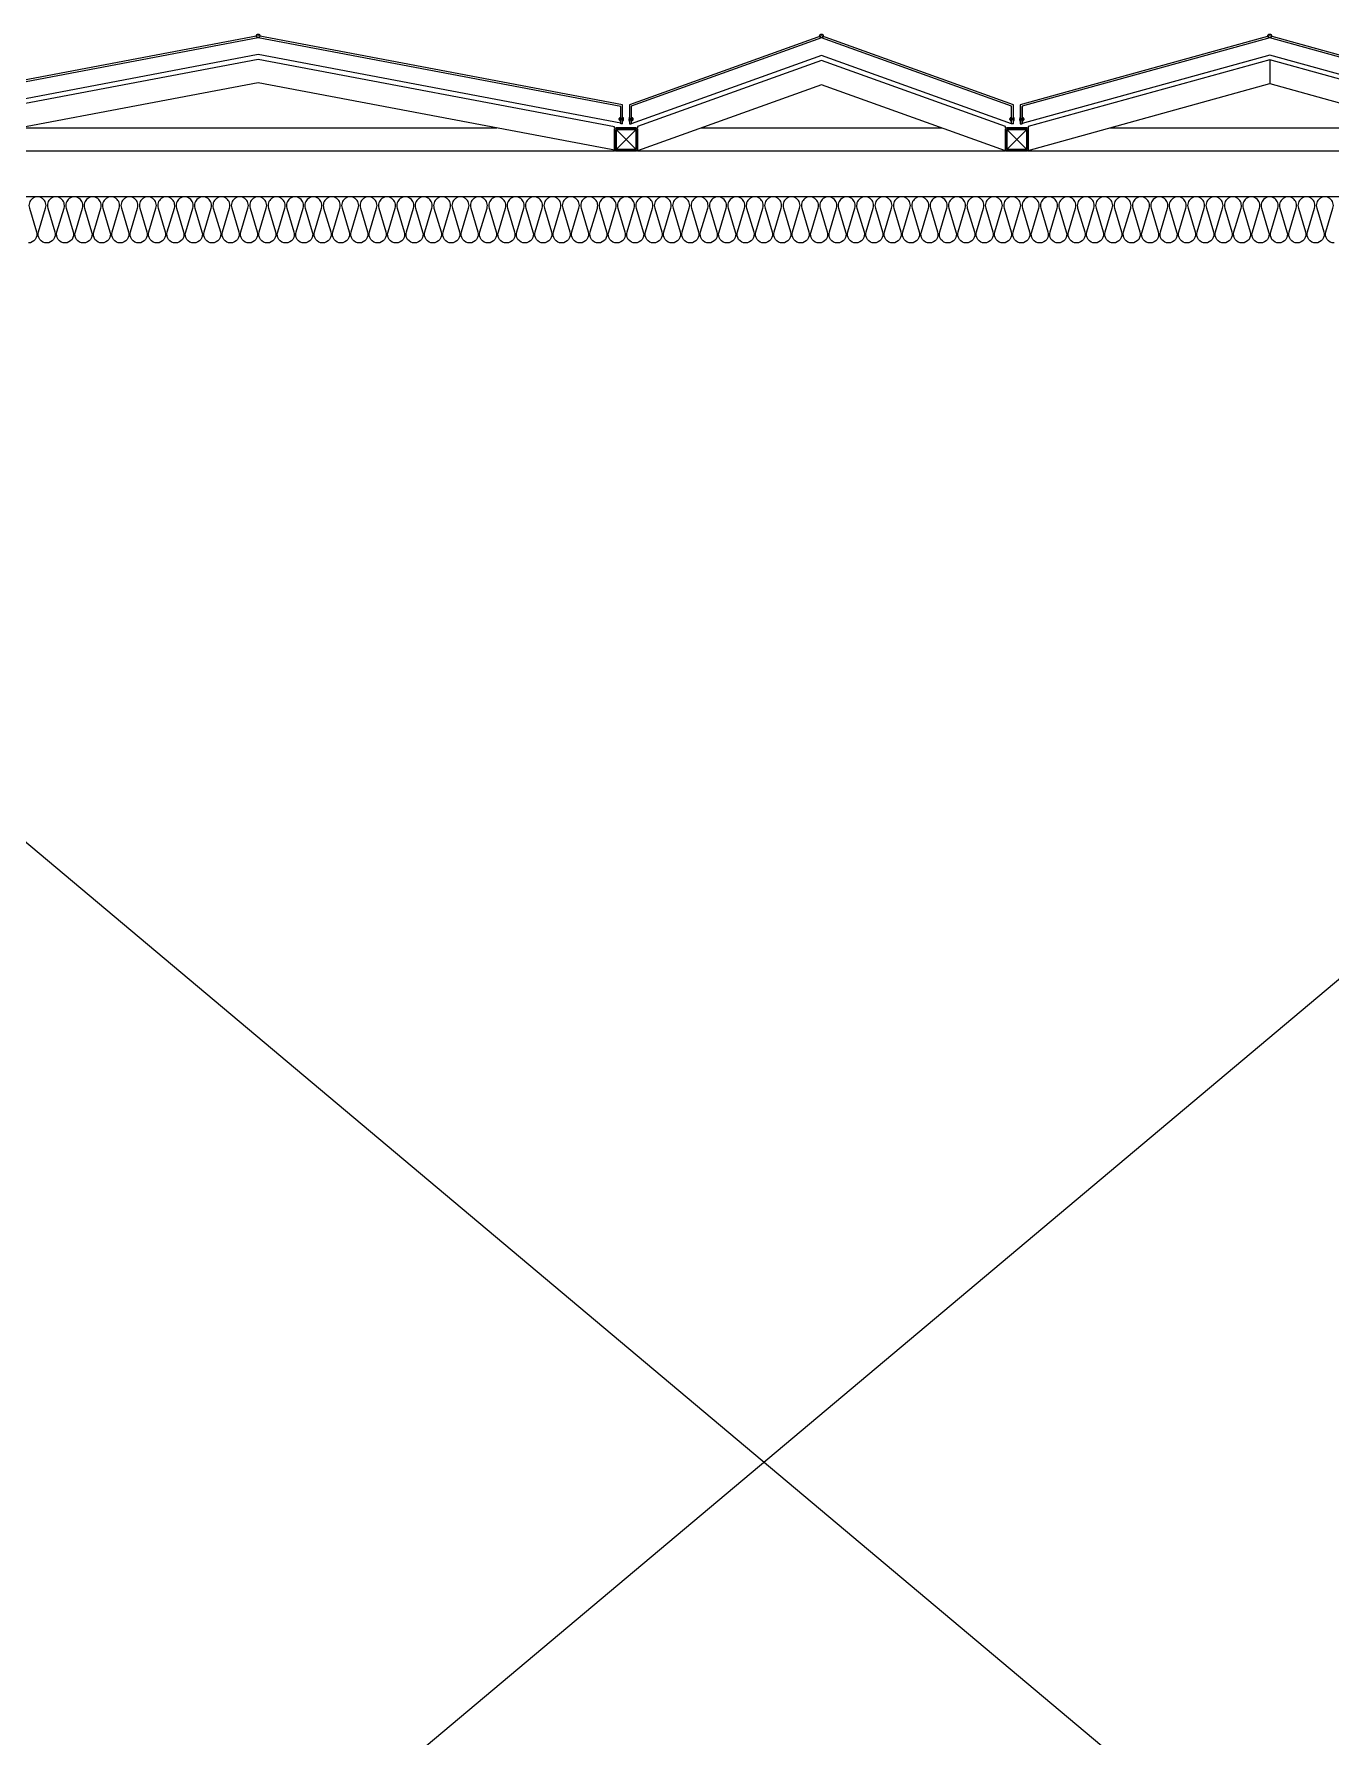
# Model space of a CAD drawing. Header units: millimetres. Extents: x 49154 to 181784, y 28275 to 149577.
# Drawn here: x 172166 to 174987, y 145757 to 149459 of the extents above; entities that cross this region are included whole.
import ezdxf

# ---------------------------------------------------------------- set-up
doc = ezdxf.new("R2010")
doc.units = ezdxf.units.MM
doc.header["$LTSCALE"] = 300
doc.linetypes.add('HID', pattern=[2.8, 1.8, -1])
for name, color, linetype in [('6FIN', 6, 'Continuous'), ('A-OPEN', 1, 'Continuous'), ('A-하지철물', 55, 'Continuous'), ('alucobond', 4, 'Continuous'), ('ISL', 251, 'Continuous'), ('mold', 4, 'Continuous'), ('SHEET', 6, 'Continuous')]:
    doc.layers.add(name, color=color, linetype=linetype)

# ---------------------------------------------------------------- blocks, each defined once
blk = doc.blocks.new('EX-1600')
at = {"layer": '6FIN', "elevation": 0}
for points in [[(3.2, 204.1), (46.8, 204.1, 0.414214), (50, 207.3), (50, 250.9, 0.414214), (46.8, 254.1), (3.2, 254.1, 0.414214), (0, 250.9), (0, 207.3, 0.414214)], [(1646.8, 204.1), (1603.2, 204.1, -0.414214), (1600, 207.3), (1600, 250.9, -0.414214), (1603.2, 254.1), (1646.8, 254.1, -0.414214), (1650, 250.9), (1650, 207.3, -0.414214)]]:
    blk.add_lwpolyline(points, format="xyb", close=True, dxfattribs=at)
at = {"layer": 'A-하지철물'}
for p, q in [((1600, 254.1), (50, 254.1)), ((1344, 204.1), (306, 204.1))]:
    blk.add_line(p, q, dxfattribs=at)
at = {"layer": 'A-하지철물', "elevation": 0}
for points in [[(41.9, 254.1), (825, 105.8), (1608.1, 254.1)], [(50, 204.1), (50, 201.6), (825, 55), (1600, 201.6), (1600, 204.1)]]:
    blk.add_lwpolyline(points, dxfattribs=at)
at = {"layer": 'A-하지철물'}
blk.add_circle((825, 4.1), 4.07, dxfattribs=at)
at = {"layer": 'alucobond', "color": 251, "linetype": 'HID', "ltscale": 10}
for p, q in [((31.5, 182.4), (31.5, 187.8)), ((31.5, 186.6), (39.5, 186.6)), ((32, 189.3), (32.5, 189.3)), ((32.5, 180.9), (32.5, 189.3)), ((38, 182.7), (38, 187.4)), ((39.5, 182.7), (39.5, 187.4)), ((1610.5, 182.7), (1610.5, 187.4)), ((1618.5, 186.6), (1610.5, 186.6)), ((1612, 182.7), (1612, 187.4)), ((1617.5, 180.9), (1617.5, 189.3)), ((1618, 189.3), (1617.5, 189.3)), ((1618.5, 182.4), (1618.5, 187.8)), ((30.2, 185.1), (41.5, 185.1)), ((31.5, 183.6), (39.5, 183.6)), ((32, 180.9), (32.5, 180.9)), ((1619.8, 185.1), (1608.5, 185.1)), ((1618.5, 183.6), (1610.5, 183.6)), ((1618, 180.9), (1617.5, 180.9))]:
    blk.add_line(p, q, dxfattribs=at)
at = {"layer": 'alucobond'}
for p, q in [((32.5, 195.1), (36.5, 195.1)), ((1617.5, 195.1), (1613.5, 195.1))]:
    blk.add_line(p, q, dxfattribs=at)
at = {"layer": 'alucobond', "color": 251, "linetype": 'HID', "ltscale": 10}
for points in [[(32, 189.3), (31.5, 187.8)], [(32, 180.9), (31.5, 182.4)]]:
    blk.add_lwpolyline(points, dxfattribs=at)
at = {"layer": 'alucobond', "elevation": 0}
for points in [[(32.5, 195.1), (32.5, 154.1), (825, 4.1), (1617.5, 154.1), (1617.5, 195.1)], [(36.5, 195.1), (36.5, 157.4), (825, 8.1), (1613.5, 157.4), (1613.5, 195.1)]]:
    blk.add_lwpolyline(points, dxfattribs=at)
at = {"layer": 'alucobond', "color": 251, "linetype": 'HID', "ltscale": 10, "elevation": 0}
for points in [[(36.5, 194), (825, 44.8), (1613.5, 194)], [(1618, 189.3), (1618.5, 187.8)], [(1618, 180.9), (1618.5, 182.4)]]:
    blk.add_lwpolyline(points, dxfattribs=at)
at = {"layer": 'alucobond', "color": 251, "linetype": 'HID', "ltscale": 10}
blk.add_lwpolyline([(39.5, 186.6, -0.666667), (39.5, 183.6, -1.5)], format="xyb", dxfattribs=at)
at = {"layer": 'alucobond', "color": 251, "linetype": 'HID', "ltscale": 10, "elevation": 0}
blk.add_lwpolyline([(1610.5, 186.6, 0.666667), (1610.5, 183.6, 1.5)], format="xyb", dxfattribs=at)
at = {"layer": 'alucobond', "color": 251, "linetype": 'HID', "ltscale": 10}
for centre, start, end in [((38.7, 187.4), 0, 180), ((1611.3, 187.4), 0, 180), ((38.7, 182.7), 180, 0), ((1611.3, 182.7), 180, 0)]:
    blk.add_arc(centre, 0.75, start, end, dxfattribs=at)
at = {"layer": 'mold', "color": 4}
blk.add_lwpolyline([(25, 204.1), (25, 202.6)], dxfattribs=at)
at = {"layer": 'mold', "color": 4, "elevation": 0}
blk.add_lwpolyline([(1625, 204.1), (1625, 202.6)], dxfattribs=at)
at = {"layer": 'SHEET', "color": 8}
for p, q in [((46.8, 250.9), (3.2, 207.3)), ((3.2, 250.9), (46.8, 207.3)), ((1603.2, 250.9), (1646.8, 207.3)), ((1646.8, 250.9), (1603.2, 207.3))]:
    blk.add_line(p, q, dxfattribs=at)
at = {"layer": 'SHEET', "color": 8, "elevation": 0}
for points in [[(3.2, 207.3), (46.8, 207.3), (46.8, 250.9), (3.2, 250.9)], [(1646.8, 207.3), (1603.2, 207.3), (1603.2, 250.9), (1646.8, 250.9)]]:
    blk.add_lwpolyline(points, close=True, dxfattribs=at)
blk = doc.blocks.new('EX-850-1')
at = {"layer": '6FIN', "elevation": 0}
for points in [[(3.2, 204.1), (46.8, 204.1, 0.414214), (50, 207.3), (50, 250.9, 0.414214), (46.8, 254.1), (3.2, 254.1, 0.414214), (0, 250.9), (0, 207.3, 0.414214)], [(896.8, 204.1), (853.2, 204.1, -0.414214), (850, 207.3), (850, 250.9, -0.414214), (853.2, 254.1), (896.8, 254.1, -0.414214), (900, 250.9), (900, 207.3, -0.414214)]]:
    blk.add_lwpolyline(points, format="xyb", close=True, dxfattribs=at)
at = {"layer": 'A-하지철물'}
for p, q in [((850, 254.1), (50, 254.1)), ((710.9, 204.1), (189.1, 204.1))]:
    blk.add_line(p, q, dxfattribs=at)
at = {"layer": 'A-하지철물', "elevation": 0}
for points in [[(49.9, 254.1), (450, 110.3), (850.1, 254.1)], [(50, 204.1), (50, 200.9), (450, 57.2), (850, 200.9), (850, 204.1)]]:
    blk.add_lwpolyline(points, dxfattribs=at)
at = {"layer": 'A-하지철물'}
blk.add_circle((450, 4.1), 4.07, dxfattribs=at)
at = {"layer": 'alucobond', "color": 251, "linetype": 'HID', "ltscale": 10}
for p, q in [((31.5, 182.4), (31.5, 187.8)), ((31.5, 186.6), (39.5, 186.6)), ((32, 189.3), (32.5, 189.3)), ((32.5, 180.9), (32.5, 189.3)), ((38, 182.7), (38, 187.4)), ((39.5, 182.7), (39.5, 187.4)), ((860.5, 182.7), (860.5, 187.4)), ((868.5, 186.6), (860.5, 186.6)), ((862, 182.7), (862, 187.4)), ((867.5, 180.9), (867.5, 189.3)), ((868, 189.3), (867.5, 189.3)), ((868.5, 182.4), (868.5, 187.8)), ((30.2, 185.1), (41.5, 185.1)), ((31.5, 183.6), (39.5, 183.6)), ((32, 180.9), (32.5, 180.9)), ((869.8, 185.1), (858.5, 185.1)), ((868.5, 183.6), (860.5, 183.6)), ((868, 180.9), (867.5, 180.9))]:
    blk.add_line(p, q, dxfattribs=at)
at = {"layer": 'alucobond'}
for p, q in [((32.5, 195.1), (36.5, 195.1)), ((867.5, 195.1), (863.5, 195.1))]:
    blk.add_line(p, q, dxfattribs=at)
at = {"layer": 'alucobond', "color": 251, "linetype": 'HID', "ltscale": 10}
for points in [[(32, 189.3), (31.5, 187.8)], [(868, 189.3), (868.5, 187.8)], [(32, 180.9), (31.5, 182.4)], [(868, 180.9), (868.5, 182.4)]]:
    blk.add_lwpolyline(points, dxfattribs=at)
at = {"layer": 'alucobond', "elevation": 0}
for points in [[(32.5, 195.1), (32.5, 154.1), (450, 4.1), (867.5, 154.1), (867.5, 195.1)], [(36.5, 195.1), (36.5, 156.9), (450, 8.3), (863.5, 156.9), (863.5, 195.1)]]:
    blk.add_lwpolyline(points, dxfattribs=at)
at = {"layer": 'alucobond', "color": 251, "linetype": 'HID', "ltscale": 10, "elevation": 0}
blk.add_lwpolyline([(36.5, 195.1), (450, 46.6), (863.5, 195.1)], dxfattribs=at)
at = {"layer": 'alucobond', "color": 251, "linetype": 'HID', "ltscale": 10}
for points in [[(39.5, 186.6, -0.666667), (39.5, 183.6, -1.5)], [(860.5, 186.6, 0.666667), (860.5, 183.6, 1.5)]]:
    blk.add_lwpolyline(points, format="xyb", dxfattribs=at)
for centre, start, end in [((38.7, 187.4), 0, 180), ((861.3, 187.4), 0, 180), ((38.7, 182.7), 180, 0), ((861.3, 182.7), 180, 0)]:
    blk.add_arc(centre, 0.75, start, end, dxfattribs=at)
at = {"layer": 'mold', "color": 4}
for points in [[(25, 204.1), (25, 202.6)], [(875, 204.1), (875, 202.6)]]:
    blk.add_lwpolyline(points, dxfattribs=at)
at = {"layer": 'SHEET', "color": 8}
for p, q in [((46.8, 250.9), (3.2, 207.3)), ((3.2, 250.9), (46.8, 207.3)), ((853.2, 250.9), (896.8, 207.3)), ((896.8, 250.9), (853.2, 207.3))]:
    blk.add_line(p, q, dxfattribs=at)
at = {"layer": 'SHEET', "color": 8, "elevation": 0}
for points in [[(3.2, 207.3), (46.8, 207.3), (46.8, 250.9), (3.2, 250.9)], [(896.8, 207.3), (853.2, 207.3), (853.2, 250.9), (896.8, 250.9)]]:
    blk.add_lwpolyline(points, close=True, dxfattribs=at)
blk = doc.blocks.new('EX-1100')
at = {"layer": '6FIN', "elevation": 0}
for points in [[(3.2, 204.1), (46.8, 204.1, 0.414214), (50, 207.3), (50, 250.9, 0.414214), (46.8, 254.1), (3.2, 254.1, 0.414214), (0, 250.9), (0, 207.3, 0.414214)], [(1146.8, 204.1), (1103.2, 204.1, -0.414214), (1100, 207.3), (1100, 250.9, -0.414214), (1103.2, 254.1), (1146.8, 254.1, -0.414214), (1150, 250.9), (1150, 207.3, -0.414214)]]:
    blk.add_lwpolyline(points, format="xyb", close=True, dxfattribs=at)
at = {"layer": 'A-하지철물'}
for p, q in [((1100, 254.1), (50, 254.1)), ((923.1, 204.1), (226.9, 204.1)), ((575, 55.9), (575, 107.8))]:
    blk.add_line(p, q, dxfattribs=at)
at = {"layer": 'A-하지철물', "elevation": 0}
blk.add_lwpolyline([(1100, 201.1), (1100, 253), (575, 107.8), (50, 253), (50, 201.1), (575, 55.9)], close=True, dxfattribs=at)
at = {"layer": 'A-하지철물'}
blk.add_circle((575, 4.1), 4.07, dxfattribs=at)
at = {"layer": 'alucobond', "color": 251, "linetype": 'HID', "ltscale": 10}
for p, q in [((31.5, 182.4), (31.5, 187.8)), ((31.5, 186.6), (39.5, 186.6)), ((32, 189.3), (32.5, 189.3)), ((32.5, 180.9), (32.5, 189.3)), ((38, 182.7), (38, 187.4)), ((39.5, 182.7), (39.5, 187.4)), ((1110.5, 182.7), (1110.5, 187.4)), ((1118.5, 186.6), (1110.5, 186.6)), ((1112, 182.7), (1112, 187.4)), ((1117.5, 180.9), (1117.5, 189.3)), ((1118, 189.3), (1117.5, 189.3)), ((1118.5, 182.4), (1118.5, 187.8)), ((30.2, 185.1), (41.5, 185.1)), ((31.5, 183.6), (39.5, 183.6)), ((32, 180.9), (32.5, 180.9)), ((1119.8, 185.1), (1108.5, 185.1)), ((1118.5, 183.6), (1110.5, 183.6)), ((1118, 180.9), (1117.5, 180.9))]:
    blk.add_line(p, q, dxfattribs=at)
at = {"layer": 'alucobond'}
for p, q in [((32.5, 195.1), (36.5, 195.1)), ((1117.5, 195.1), (1113.5, 195.1))]:
    blk.add_line(p, q, dxfattribs=at)
at = {"layer": 'alucobond', "color": 251, "linetype": 'HID', "ltscale": 10, "elevation": 0}
for points in [[(32, 189.3), (31.5, 187.8)], [(36.5, 194.5), (575, 45.6), (1113.5, 194.5)], [(1118, 189.3), (1118.5, 187.8)], [(32, 180.9), (31.5, 182.4)], [(1118, 180.9), (1118.5, 182.4)]]:
    blk.add_lwpolyline(points, dxfattribs=at)
at = {"layer": 'alucobond', "elevation": 0}
for points in [[(32.5, 195.1), (32.5, 154.1), (575, 4.1), (1117.5, 154.1), (1117.5, 195.1)], [(36.5, 195.1), (36.5, 157.1), (575, 8.2), (1113.5, 157.1), (1113.5, 195.1)], [(1113.5, 195.1), (1113.5, 157.2)]]:
    blk.add_lwpolyline(points, dxfattribs=at)
at = {"layer": 'alucobond', "color": 251, "linetype": 'HID', "ltscale": 10, "elevation": 0}
for points in [[(39.5, 186.6, -0.666667), (39.5, 183.6, -1.5)], [(1110.5, 186.6, 0.666667), (1110.5, 183.6, 1.5)]]:
    blk.add_lwpolyline(points, format="xyb", dxfattribs=at)
at = {"layer": 'alucobond', "color": 251, "linetype": 'HID', "ltscale": 10}
for centre, start, end in [((38.7, 187.4), 0, 180), ((1111.3, 187.4), 0, 180), ((38.7, 182.7), 180, 0), ((1111.3, 182.7), 180, 0)]:
    blk.add_arc(centre, 0.75, start, end, dxfattribs=at)
at = {"layer": 'mold', "color": 4, "elevation": 0}
for points in [[(25, 204.1), (25, 202.6)], [(1125, 204.1), (1125, 202.6)]]:
    blk.add_lwpolyline(points, dxfattribs=at)
at = {"layer": 'SHEET', "color": 8}
for p, q in [((46.8, 250.9), (3.2, 207.3)), ((3.2, 250.9), (46.8, 207.3)), ((1103.2, 250.9), (1146.8, 207.3)), ((1146.8, 250.9), (1103.2, 207.3))]:
    blk.add_line(p, q, dxfattribs=at)
at = {"layer": 'SHEET', "color": 8, "elevation": 0}
for points in [[(3.2, 207.3), (46.8, 207.3), (46.8, 250.9), (3.2, 250.9)], [(1146.8, 207.3), (1103.2, 207.3), (1103.2, 250.9), (1146.8, 250.9)]]:
    blk.add_lwpolyline(points, close=True, dxfattribs=at)

msp = doc.modelspace()

# ---------------------------------------------------------------- linework, layer by layer
at = {"layer": 'A-OPEN'}
for p, q in [((170953.6, 144005), (176553.6, 148705)), ((170953.6, 148705), (176553.6, 144005))]:
    msp.add_line(p, q, dxfattribs=at)
at = {"layer": 'ISL', "elevation": 0}
msp.add_lwpolyline([(177453.6, 136785), (177453.6, 149105), (169928.6, 149105)], dxfattribs=at)
msp.add_lwpolyline([(174993.6, 149005, -0.509267), (174975.9, 149029.3), (174991.2, 149080.8, 1.372593), (174955.9, 149080.8), (174971.2, 149029.3, -0.509267), (174953.6, 149005, -0.509267), (174935.9, 149029.3), (174951.2, 149080.8, 1.372593), (174915.9, 149080.8), (174931.2, 149029.3, -0.509267), (174913.6, 149005, -0.509267), (174895.9, 149029.3), (174911.2, 149080.8, 1.372593), (174875.9, 149080.8), (174891.2, 149029.3, -0.509267), (174873.6, 149005, -0.509267), (174855.9, 149029.3), (174871.2, 149080.8, 1.372593), (174835.9, 149080.8), (174851.2, 149029.3, -0.509267), (174833.6, 149005, -0.509267), (174815.9, 149029.3), (174831.2, 149080.8, 1.372593), (174795.9, 149080.8), (174811.2, 149029.3, -0.509267), (174793.6, 149005, -0.509267), (174775.9, 149029.3), (174791.2, 149080.8, 1.372593), (174755.9, 149080.8), (174771.2, 149029.3, -0.509267), (174753.6, 149005, -0.509267), (174735.9, 149029.3), (174751.2, 149080.8, 1.372593), (174715.9, 149080.8), (174731.2, 149029.3, -0.509267), (174713.6, 149005, -0.509267), (174695.9, 149029.3), (174711.2, 149080.8, 1.372593), (174675.9, 149080.8), (174691.2, 149029.3, -0.509267), (174673.6, 149005, -0.509267), (174655.9, 149029.3), (174671.2, 149080.8, 1.372593), (174635.9, 149080.8), (174651.2, 149029.3, -0.509267), (174633.6, 149005, -0.509267), (174615.9, 149029.3), (174631.2, 149080.8, 1.372593), (174595.9, 149080.8), (174611.2, 149029.3, -0.509267), (174593.6, 149005, -0.509267), (174575.9, 149029.3), (174591.2, 149080.8, 1.372593), (174555.9, 149080.8), (174571.2, 149029.3, -0.509267), (174553.6, 149005, -0.509267), (174535.9, 149029.3), (174551.2, 149080.8, 1.372593), (174515.9, 149080.8), (174531.2, 149029.3, -0.509267), (174513.6, 149005, -0.509267), (174495.9, 149029.3), (174511.2, 149080.8, 1.372593), (174475.9, 149080.8), (174491.2, 149029.3, -0.509267), (174473.6, 149005, -0.509267), (174455.9, 149029.3), (174471.2, 149080.8, 1.372593), (174435.9, 149080.8), (174451.2, 149029.3, -0.509267), (174433.6, 149005, -0.509267), (174415.9, 149029.3), (174431.2, 149080.8, 1.372593), (174395.9, 149080.8), (174411.2, 149029.3, -0.509267), (174393.6, 149005, -0.509267), (174375.9, 149029.3), (174391.2, 149080.8, 1.372593), (174355.9, 149080.8), (174371.2, 149029.3, -0.509267), (174353.6, 149005, -0.509267), (174335.9, 149029.3), (174351.2, 149080.8, 1.372593), (174315.9, 149080.8), (174331.2, 149029.3, -0.509267), (174313.6, 149005, -0.509267), (174295.9, 149029.3), (174311.2, 149080.8, 1.372593), (174275.9, 149080.8), (174291.2, 149029.3, -0.509267), (174273.6, 149005, -0.509267), (174255.9, 149029.3), (174271.2, 149080.8, 1.372593), (174235.9, 149080.8), (174251.2, 149029.3, -0.509267), (174233.6, 149005, -0.509267), (174215.9, 149029.3), (174231.2, 149080.8, 1.372593), (174195.9, 149080.8), (174211.2, 149029.3, -0.509267), (174193.6, 149005, -0.509267), (174175.9, 149029.3), (174191.2, 149080.8, 1.372593), (174155.9, 149080.8), (174171.2, 149029.3, -0.509267), (174153.6, 149005, -0.509267), (174135.9, 149029.3), (174151.2, 149080.8, 1.372593), (174115.9, 149080.8), (174131.2, 149029.3, -0.509267), (174113.6, 149005, -0.509267), (174095.9, 149029.3), (174111.2, 149080.8, 1.372593), (174075.9, 149080.8), (174091.2, 149029.3, -0.509267), (174073.6, 149005, -0.509267), (174055.9, 149029.3), (174071.2, 149080.8, 1.372593), (174035.9, 149080.8), (174051.2, 149029.3, -0.509267), (174033.6, 149005, -0.509267), (174015.9, 149029.3), (174031.2, 149080.8, 1.372593), (173995.9, 149080.8), (174011.2, 149029.3, -0.509267), (173993.6, 149005, -0.509267), (173975.9, 149029.3), (173991.2, 149080.8, 1.372593), (173955.9, 149080.8), (173971.2, 149029.3, -0.509267), (173953.6, 149005, -0.509267), (173935.9, 149029.3), (173951.2, 149080.8, 1.372593), (173915.9, 149080.8), (173931.2, 149029.3, -0.509267), (173913.6, 149005, -0.509267), (173895.9, 149029.3), (173911.2, 149080.8, 1.372593), (173875.9, 149080.8), (173891.2, 149029.3, -0.509267), (173873.6, 149005, -0.509267), (173855.9, 149029.3), (173871.2, 149080.8, 1.372593), (173835.9, 149080.8), (173851.2, 149029.3, -0.509267), (173833.6, 149005, -0.509267), (173815.9, 149029.3), (173831.2, 149080.8, 1.372593), (173795.9, 149080.8), (173811.2, 149029.3, -0.509267), (173793.6, 149005, -0.509267), (173775.9, 149029.3), (173791.2, 149080.8, 1.372593), (173755.9, 149080.8), (173771.2, 149029.3, -0.509267), (173753.6, 149005, -0.509267), (173735.9, 149029.3), (173751.2, 149080.8, 1.372593), (173715.9, 149080.8), (173731.2, 149029.3, -0.509267), (173713.6, 149005, -0.509267), (173695.9, 149029.3), (173711.2, 149080.8, 1.372593), (173675.9, 149080.8), (173691.2, 149029.3, -0.509267), (173673.6, 149005, -0.509267), (173655.9, 149029.3), (173671.2, 149080.8, 1.372593), (173635.9, 149080.8), (173651.2, 149029.3, -0.509267), (173633.6, 149005, -0.509267), (173615.9, 149029.3), (173631.2, 149080.8, 1.372593), (173595.9, 149080.8), (173611.2, 149029.3, -0.509267), (173593.6, 149005, -0.509267), (173575.9, 149029.3), (173591.2, 149080.8, 1.372593), (173555.9, 149080.8), (173571.2, 149029.3, -0.509267), (173553.6, 149005, -0.509267), (173535.9, 149029.3), (173551.2, 149080.8, 1.372593), (173515.9, 149080.8), (173531.2, 149029.3, -0.509267), (173513.6, 149005, -0.509267), (173495.9, 149029.3), (173511.2, 149080.8, 1.372593), (173475.9, 149080.8), (173491.2, 149029.3, -0.509267), (173473.6, 149005, -0.509267), (173455.9, 149029.3), (173471.2, 149080.8, 1.372593), (173435.9, 149080.8), (173451.2, 149029.3, -0.509267), (173433.6, 149005, -0.509267), (173415.9, 149029.3), (173431.2, 149080.8, 1.372593), (173395.9, 149080.8), (173411.2, 149029.3, -0.509267), (173393.6, 149005, -0.509267), (173375.9, 149029.3), (173391.2, 149080.8, 1.372593), (173355.9, 149080.8), (173371.2, 149029.3, -0.509267), (173353.6, 149005, -0.509267), (173335.9, 149029.3), (173351.2, 149080.8, 1.372593), (173315.9, 149080.8), (173331.2, 149029.3, -0.509267), (173313.6, 149005, -0.509267), (173295.9, 149029.3), (173311.2, 149080.8, 1.372593), (173275.9, 149080.8), (173291.2, 149029.3, -0.509267), (173273.6, 149005, -0.509267), (173255.9, 149029.3), (173271.2, 149080.8, 1.372593), (173235.9, 149080.8), (173251.2, 149029.3, -0.509267), (173233.6, 149005, -0.509267), (173215.9, 149029.3), (173231.2, 149080.8, 1.372593), (173195.9, 149080.8), (173211.2, 149029.3, -0.509267), (173193.6, 149005, -0.509267), (173175.9, 149029.3), (173191.2, 149080.8, 1.372593), (173155.9, 149080.8), (173171.2, 149029.3, -0.509267), (173153.6, 149005, -0.509267), (173135.9, 149029.3), (173151.2, 149080.8, 1.372593), (173115.9, 149080.8), (173131.2, 149029.3, -0.509267), (173113.6, 149005, -0.509267), (173095.9, 149029.3), (173111.2, 149080.8, 1.372593), (173075.9, 149080.8), (173091.2, 149029.3, -0.509267), (173073.6, 149005, -0.509267), (173055.9, 149029.3), (173071.2, 149080.8, 1.372593), (173035.9, 149080.8), (173051.2, 149029.3, -0.509267), (173033.6, 149005, -0.509267), (173015.9, 149029.3), (173031.2, 149080.8, 1.372593), (172995.9, 149080.8), (173011.2, 149029.3, -0.509267), (172993.6, 149005, -0.509267), (172975.9, 149029.3), (172991.2, 149080.8, 1.372593), (172955.9, 149080.8), (172971.2, 149029.3, -0.509267), (172953.6, 149005, -0.509267), (172935.9, 149029.3), (172951.2, 149080.8, 1.372593), (172915.9, 149080.8), (172931.2, 149029.3, -0.509267), (172913.6, 149005, -0.509267), (172895.9, 149029.3), (172911.2, 149080.8, 1.372593), (172875.9, 149080.8), (172891.2, 149029.3, -0.509267), (172873.6, 149005, -0.509267), (172855.9, 149029.3), (172871.2, 149080.8, 1.372593), (172835.9, 149080.8), (172851.2, 149029.3, -0.509267), (172833.6, 149005, -0.509267), (172815.9, 149029.3), (172831.2, 149080.8, 1.372593), (172795.9, 149080.8), (172811.2, 149029.3, -0.509267), (172793.6, 149005, -0.509267), (172775.9, 149029.3), (172791.2, 149080.8, 1.372593), (172755.9, 149080.8), (172771.2, 149029.3, -0.509267), (172753.6, 149005, -0.509267), (172735.9, 149029.3), (172751.2, 149080.8, 1.372593), (172715.9, 149080.8), (172731.2, 149029.3, -0.509267), (172713.6, 149005, -0.509267), (172695.9, 149029.3), (172711.2, 149080.8, 1.372593), (172675.9, 149080.8), (172691.2, 149029.3, -0.509267), (172673.6, 149005, -0.509267), (172655.9, 149029.3), (172671.2, 149080.8, 1.372593), (172635.9, 149080.8), (172651.2, 149029.3, -0.509267), (172633.6, 149005, -0.509267), (172615.9, 149029.3), (172631.2, 149080.8, 1.372593), (172595.9, 149080.8), (172611.2, 149029.3, -0.509267), (172593.6, 149005, -0.509267), (172575.9, 149029.3), (172591.2, 149080.8, 1.372593), (172555.9, 149080.8), (172571.2, 149029.3, -0.509267), (172553.6, 149005, -0.509267), (172535.9, 149029.3), (172551.2, 149080.8, 1.372593), (172515.9, 149080.8), (172531.2, 149029.3, -0.509267), (172513.6, 149005, -0.509267), (172495.9, 149029.3), (172511.2, 149080.8, 1.372593), (172475.9, 149080.8), (172491.2, 149029.3, -0.509267), (172473.6, 149005, -0.509267), (172455.9, 149029.3), (172471.2, 149080.8, 1.372593), (172435.9, 149080.8), (172451.2, 149029.3, -0.509267), (172433.6, 149005, -0.509267), (172415.9, 149029.3), (172431.2, 149080.8, 1.372593), (172395.9, 149080.8), (172411.2, 149029.3, -0.509267), (172393.6, 149005, -0.509267), (172375.9, 149029.3), (172391.2, 149080.8, 1.372593), (172355.9, 149080.8), (172371.2, 149029.3, -0.509267), (172353.6, 149005, -0.509267), (172335.9, 149029.3), (172351.2, 149080.8, 1.372593), (172315.9, 149080.8), (172331.2, 149029.3, -0.509267), (172313.6, 149005, -0.509267), (172295.9, 149029.3), (172311.2, 149080.8, 1.372593), (172275.9, 149080.8), (172291.2, 149029.3, -0.509267), (172273.6, 149005, -0.509267), (172255.9, 149029.3), (172271.2, 149080.8, 1.372593), (172235.9, 149080.8), (172251.2, 149029.3, -0.509267), (172233.6, 149005, -0.509267), (172215.9, 149029.3), (172231.2, 149080.8, 1.372593), (172195.9, 149080.8), (172211.2, 149029.3, -0.509267), (172193.6, 149005, -0.509267), (172175.9, 149029.3), (172191.2, 149080.8, 1.372593), (172155.9, 149080.8), (172171.2, 149029.3, -0.509267), (172153.6, 149005, -0.509267)], format="xyb", dxfattribs=at)

# ---------------------------------------------------------------- block references
at = {"layer": 'A-하지철물', "rotation": 180}
for name, p in [('EX-1600', (173478.6, 149459.1)), ('EX-850-1', (174328.6, 149459.1)), ('EX-1100', (175428.6, 149459.1))]:
    msp.add_blockref(name, p, dxfattribs=at)

doc.saveas('drawing.dxf')
